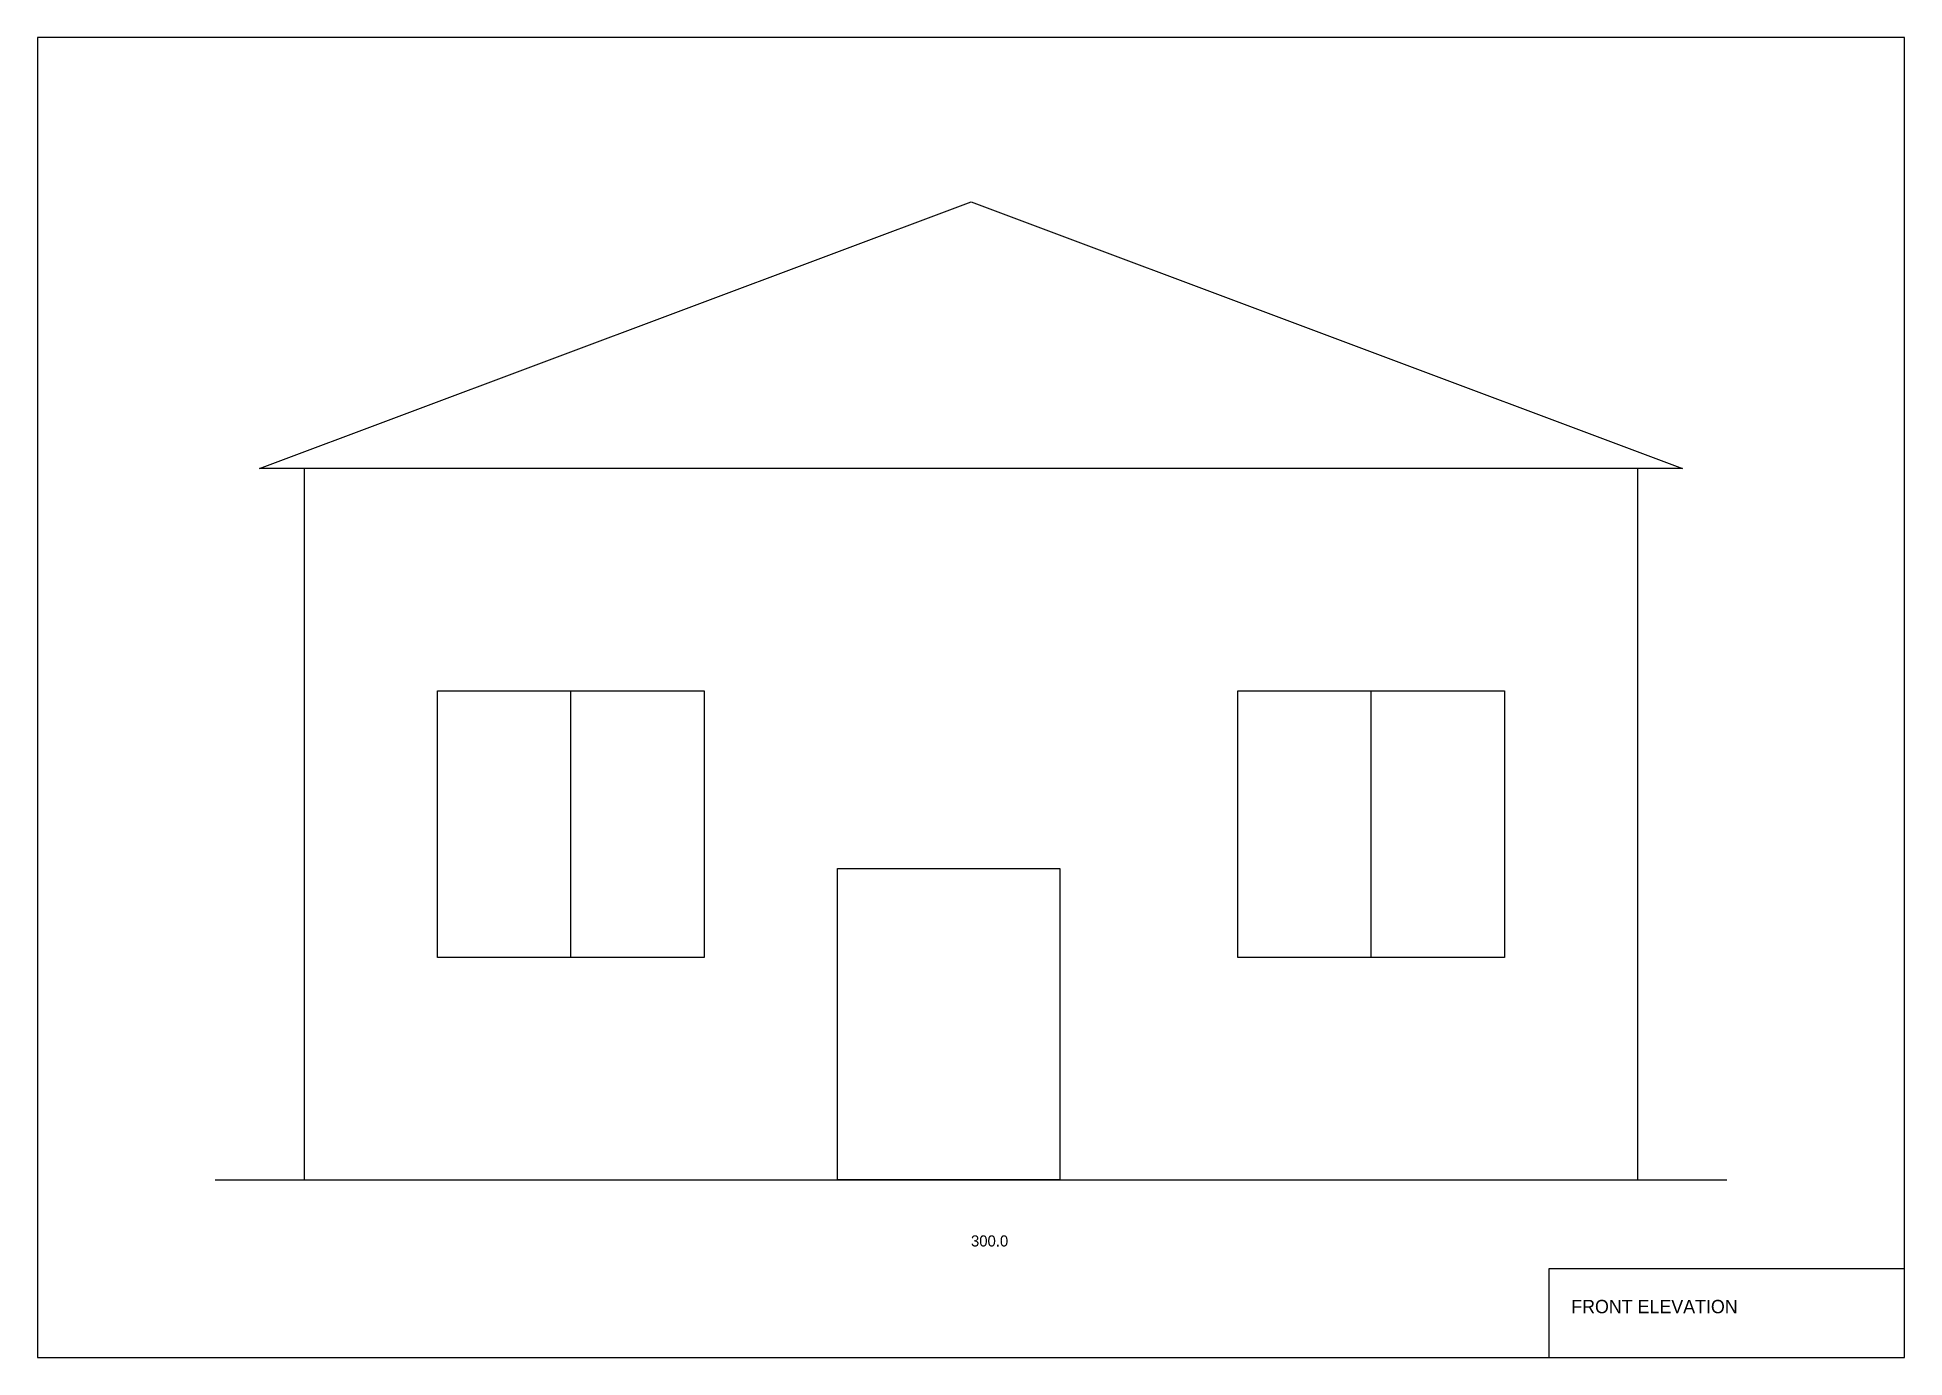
# Model space of a CAD drawing. Header units: millimetres. Extents: x 0 to 420, y 0 to 297.
import ezdxf

# ---------------------------------------------------------------- set-up
doc = ezdxf.new("R2010")
doc.units = ezdxf.units.MM
for name, color, linetype in [('BORDER', 250, 'Continuous'), ('DIMENSIONS', 5, 'Continuous'), ('DOORS', 6, 'Continuous'), ('OUTLINE', 1, 'Continuous'), ('ROOF', 3, 'Continuous'), ('TEXT', 250, 'Continuous'), ('TITLEBLOCK', 250, 'Continuous'), ('WINDOWS', 4, 'Continuous')]:
    doc.layers.add(name, color=color, linetype=linetype)

msp = doc.modelspace()

# ---------------------------------------------------------------- linework, layer by layer
at = {"layer": 'BORDER'}
msp.add_lwpolyline([(0, 0), (420, 0), (420, 297), (0, 297)], close=True, dxfattribs=at)
at = {"layer": 'DIMENSIONS'}
msp.add_line((60, 40), (360, 40), dxfattribs=at)
at = {"layer": 'DOORS'}
msp.add_lwpolyline([(180, 40), (180, 110), (230, 110), (230, 40)], close=True, dxfattribs=at)
at = {"layer": 'GROUND'}
msp.add_line((40, 40), (380, 40), dxfattribs=at)
at = {"layer": 'OUTLINE'}
msp.add_lwpolyline([(60, 40), (360, 40), (360, 200), (60, 200)], close=True, dxfattribs=at)
at = {"layer": 'ROOF'}
msp.add_lwpolyline([(50, 200), (210, 260), (370, 200)], close=True, dxfattribs=at)
at = {"layer": 'TITLEBLOCK'}
msp.add_lwpolyline([(340, 0), (420, 0), (420, 20), (340, 20)], close=True, dxfattribs=at)
at = {"layer": 'WINDOWS'}
for p, q in [((120, 90), (120, 150)), ((300, 90), (300, 150))]:
    msp.add_line(p, q, dxfattribs=at)
for points in [[(90, 90), (90, 150), (150, 150), (150, 90)], [(270, 90), (270, 150), (330, 150), (330, 90)]]:
    msp.add_lwpolyline(points, close=True, dxfattribs=at)

# ---------------------------------------------------------------- texts
at = {"layer": 'DIMENSIONS'}
msp.add_text('300.0', height=2.5, dxfattribs=at).set_placement((210, 25))
at = {"layer": 'TEXT'}
msp.add_text('FRONT ELEVATION', height=3, dxfattribs=at).set_placement((345, 10))

doc.saveas('drawing.dxf')
